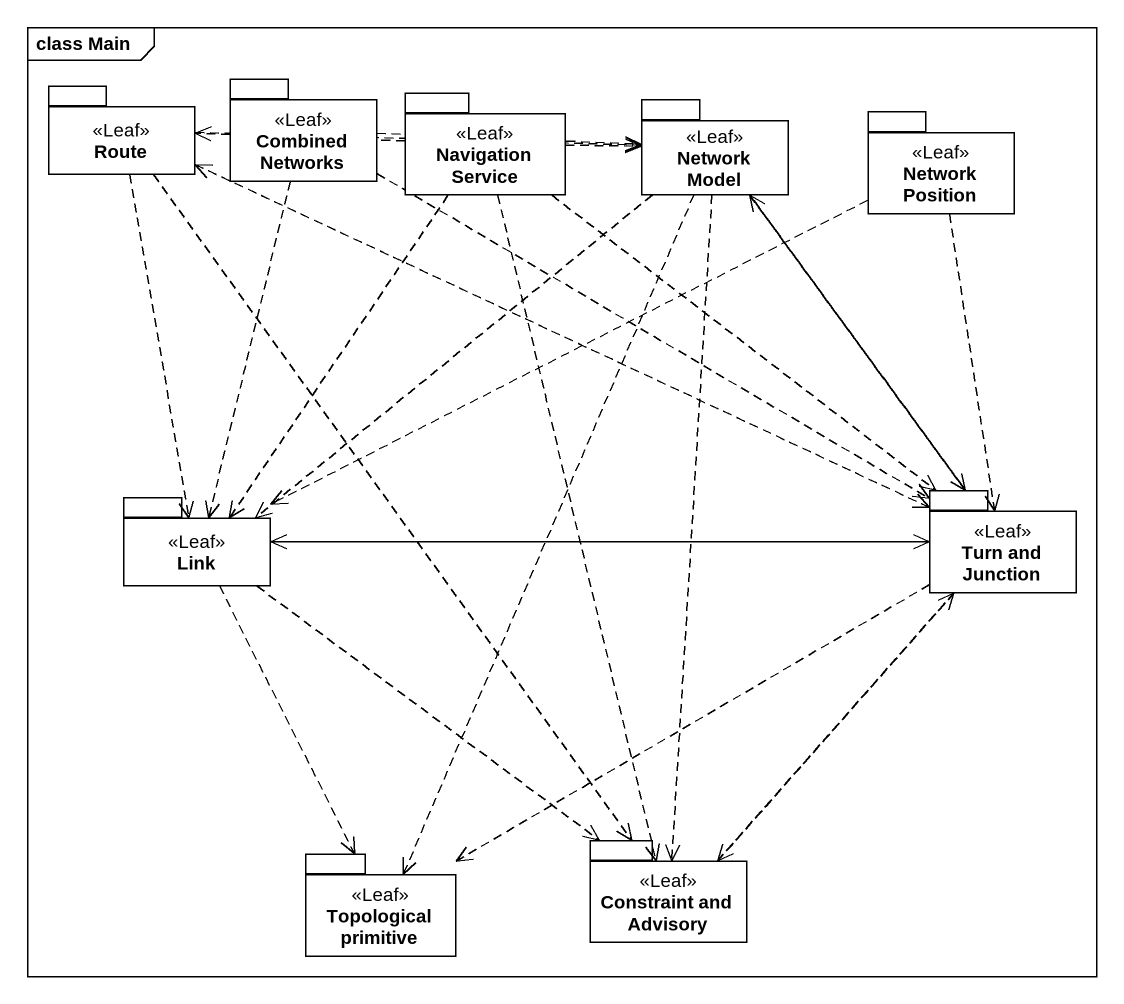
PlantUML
@startuml
mainframe class Main
package Route <<Leaf>> {
}
package "Combined Networks" as Combined_Networks <<Leaf>> {
}
package "Navigation Service" as Navigation_Service <<Leaf>> {
}
package "Network Model" as Network_Model <<Leaf>> {
}
package "Network Position" as Network_Position <<Leaf>> {
}
package Link <<Leaf>> {
}
package "Turn and Junction" as Turn_and_Junction <<Leaf>> {
}
package "Topological primitive" as Topological_primitive <<Leaf>> {
}
package "Constraint and Advisory" as Constraint_and_Advisory <<Leaf>> {
}
Route .right.> Network_Model
Route ..> Link
Route .right.> Turn_and_Junction
Route ..> Constraint_and_Advisory
Combined_Networks .right.> Network_Model
Combined_Networks ..> Link
Combined_Networks .right.> Turn_and_Junction
Navigation_Service .left.> Route
Navigation_Service .right.> Network_Model
Navigation_Service ..> Link
Navigation_Service ..> Turn_and_Junction
Navigation_Service ..> Constraint_and_Advisory
Network_Model ..> Link
Network_Model ..> Turn_and_Junction
Network_Model ..> Topological_primitive
Network_Model ..> Constraint_and_Advisory
Network_Position .left.> Link
Network_Position ..> Turn_and_Junction
Link .right.> Turn_and_Junction
Link ..> Topological_primitive
Link ..> Constraint_and_Advisory
Turn_and_Junction .left.> Route
Turn_and_Junction .up.> Network_Model
Turn_and_Junction .left.> Link
Turn_and_Junction .left.> Topological_primitive
Turn_and_Junction ..> Constraint_and_Advisory
Constraint_and_Advisory .up.> Turn_and_Junction
@enduml
